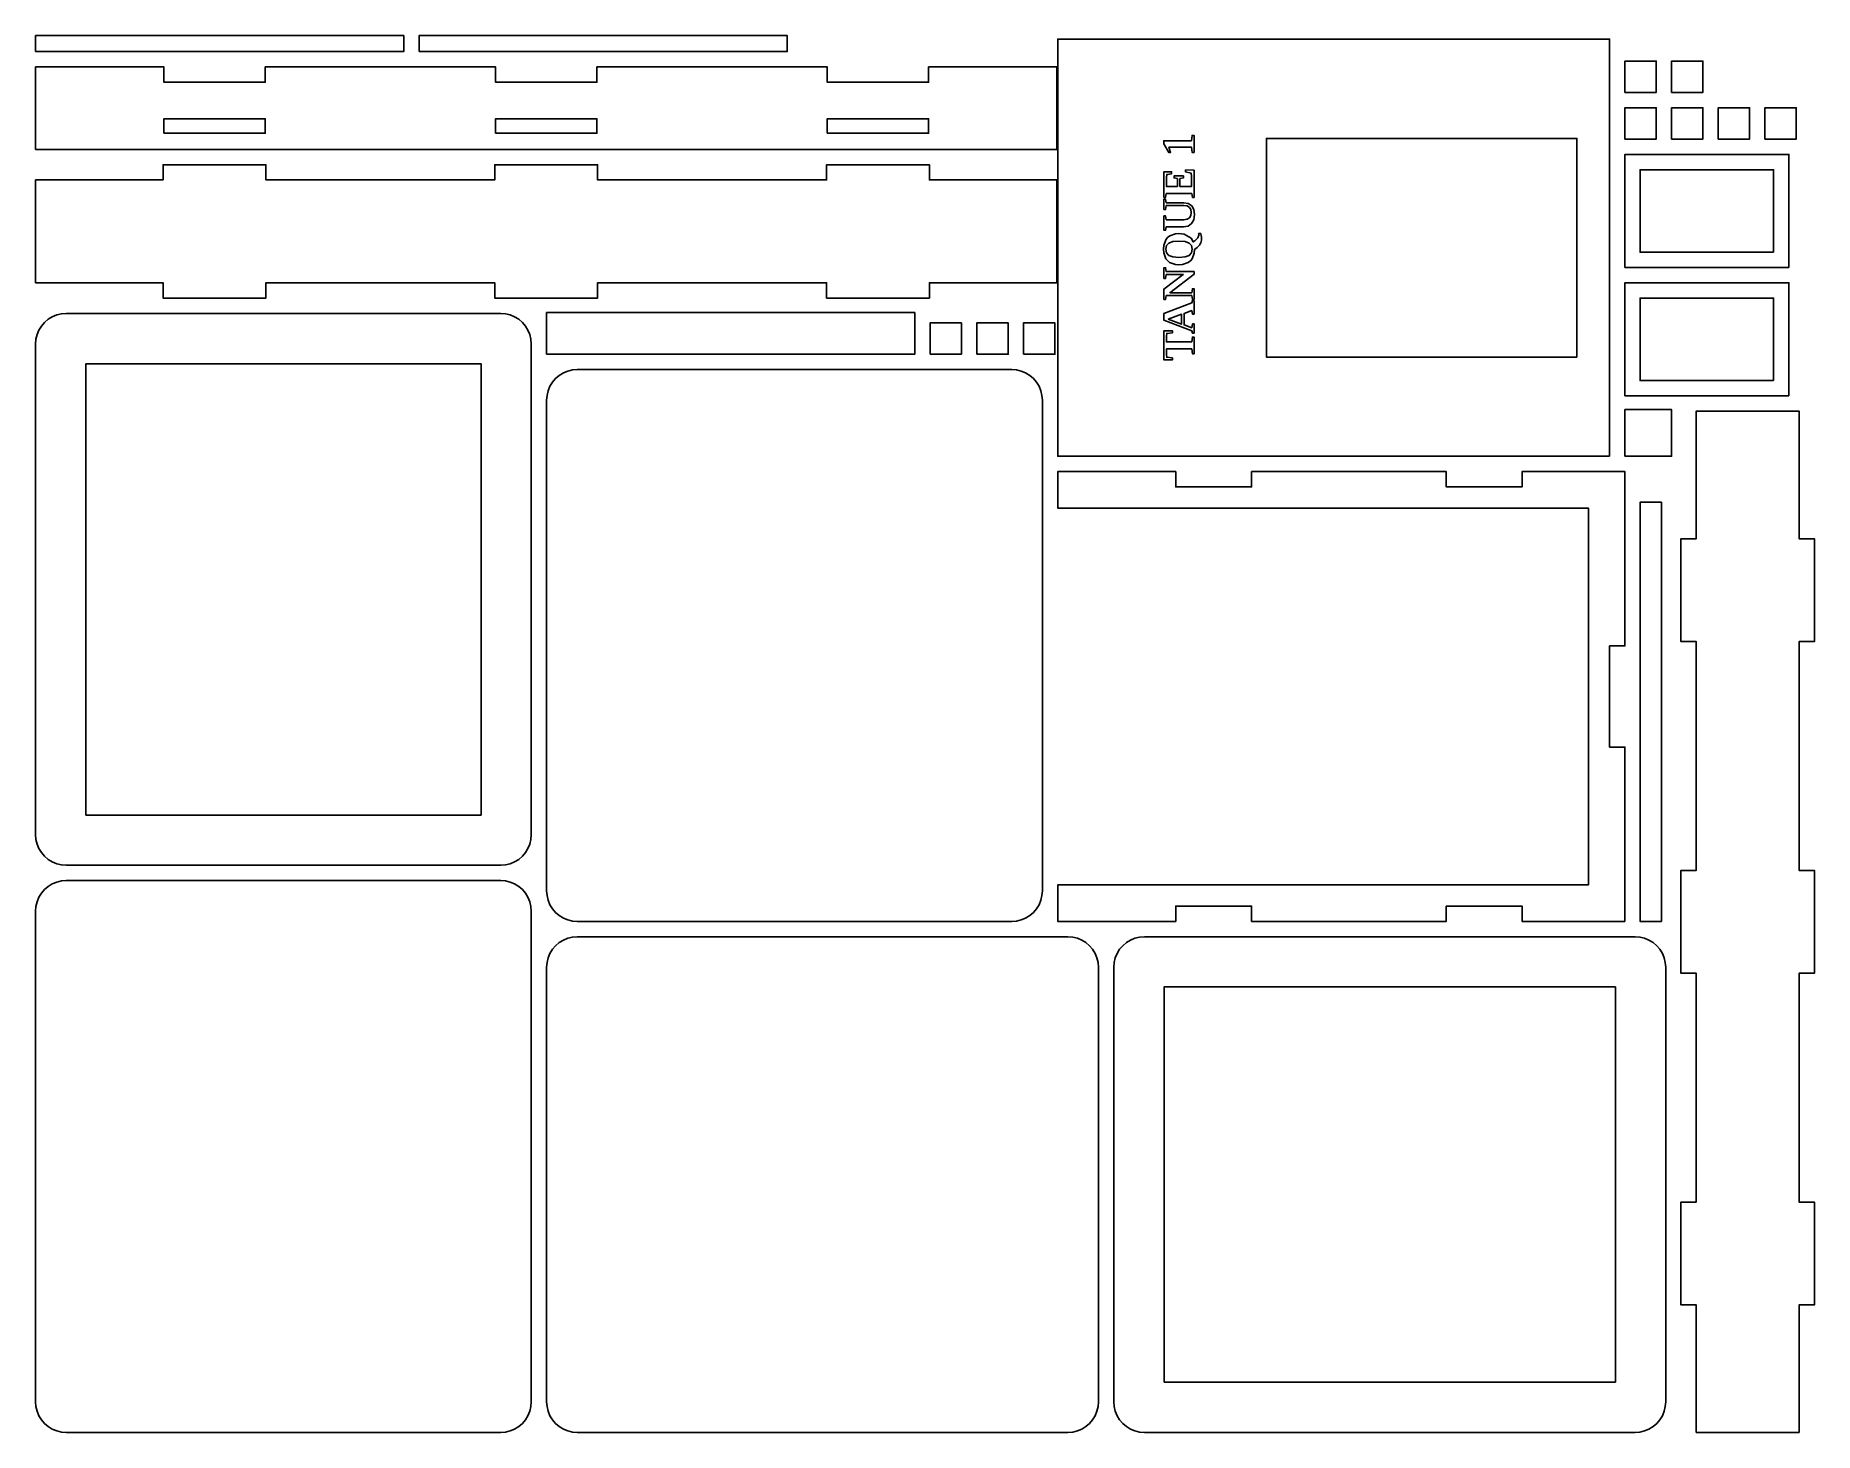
# Model space of a CAD drawing. Header units: millimetres. Extents: x 3 to 352, y 3 to 277.
import ezdxf

# ---------------------------------------------------------------- set-up
doc = ezdxf.new("R2010")
doc.units = ezdxf.units.MM
doc.layers.add('CORTE', color=1, linetype='CONTINUOUS')
doc.layers.add('GRABADO', color=5, linetype='CONTINUOUS')

msp = doc.modelspace()

# ---------------------------------------------------------------- linework, layer by layer
at = {"layer": 'CORTE'}
for points in [[(3, 273.6), (75.15, 273.6), (75.15, 276.75), (3, 276.75)], [(78.15, 273.6), (150.3, 273.6), (150.3, 276.75), (78.15, 276.75)], [(311.45, 194.3), (311.45, 276.05), (203.3, 276.05), (203.3, 194.3)], [(3, 254.45), (203.15, 254.45), (203.15, 270.6), (178, 270.6), (178, 267.6), (158.15, 267.6), (158.15, 270.6), (113, 270.6), (113, 267.6), (93.15, 267.6), (93.15, 270.6), (48, 270.6), (48, 267.6), (28.15, 267.6), (28.15, 270.6), (3, 270.6)], [(314.45, 265.6), (320.6, 265.6), (320.6, 271.75), (314.45, 271.75)], [(323.6, 265.6), (329.75, 265.6), (329.75, 271.75), (323.6, 271.75)], [(314.45, 256.45), (320.6, 256.45), (320.6, 262.6), (314.45, 262.6)], [(323.6, 256.45), (329.75, 256.45), (329.75, 262.6), (323.6, 262.6)], [(332.75, 256.45), (338.9, 256.45), (338.9, 262.6), (332.75, 262.6)], [(341.9, 256.45), (348.05, 256.45), (348.05, 262.6), (341.9, 262.6)], [(28.15, 257.6), (48, 257.6), (48, 260.45), (28.15, 260.45)], [(93.15, 257.6), (113, 257.6), (113, 260.45), (93.15, 260.45)], [(158.15, 257.6), (178, 257.6), (178, 260.45), (158.15, 260.45)], [(305.05, 213.75), (305.05, 256.6), (244.2, 256.6), (244.2, 213.75)], [(3, 228.3), (28, 228.3), (28, 225.3), (48.15, 225.3), (48.15, 228.3), (93, 228.3), (93, 225.3), (113.15, 225.3), (113.15, 228.3), (158, 228.3), (158, 225.3), (178.15, 225.3), (178.15, 228.3), (203.15, 228.3), (203.15, 248.45), (178.15, 248.45), (178.15, 251.45), (158, 251.45), (158, 248.45), (113.15, 248.45), (113.15, 251.45), (93, 251.45), (93, 248.45), (48.15, 248.45), (48.15, 251.45), (28, 251.45), (28, 248.45), (3, 248.45)], [(346.6, 231.3), (346.6, 253.45), (314.45, 253.45), (314.45, 231.3)], [(343.6, 234.3), (343.6, 250.45), (317.45, 250.45), (317.45, 234.3)], [(346.6, 206.15), (346.6, 228.3), (314.45, 228.3), (314.45, 206.15)], [(343.6, 209.15), (343.6, 225.3), (317.45, 225.3), (317.45, 209.15)], [(100.15, 216.3), (100.0761, 217.2386), (99.8563, 218.1541), (99.496, 219.0239), (99.0041, 219.8267), (98.3926, 220.5426), (97.6767, 221.1541), (96.8739, 221.646), (96.0041, 222.0063), (95.0886, 222.2261), (94.15, 222.3), (9, 222.3), (8.0614, 222.2261), (7.1459, 222.0063), (6.2761, 221.646), (5.4733, 221.1541), (4.7574, 220.5426), (4.1459, 219.8267), (3.654, 219.0239), (3.2937, 218.1541), (3.0739, 217.2386), (3, 216.3), (3, 120.15), (3.0739, 119.2114), (3.2937, 118.2959), (3.654, 117.4261), (4.1459, 116.6233), (4.7574, 115.9074), (5.4733, 115.2959), (6.2761, 114.804), (7.1459, 114.4437), (8.0614, 114.2239), (9, 114.15), (94.15, 114.15), (95.0886, 114.2239), (96.0041, 114.4437), (96.8739, 114.804), (97.6767, 115.2959), (98.3926, 115.9074), (99.0041, 116.6233), (99.496, 117.4261), (99.8563, 118.2959), (100.0761, 119.2114), (100.15, 120.15)], [(103.15, 214.3), (175.3, 214.3), (175.3, 222.45), (103.15, 222.45)], [(178.3, 214.3), (184.45, 214.3), (184.45, 220.45), (178.3, 220.45)], [(187.45, 214.3), (193.6, 214.3), (193.6, 220.45), (187.45, 220.45)], [(196.6, 214.3), (202.75, 214.3), (202.75, 220.45), (196.6, 220.45)], [(90.3, 124), (90.3, 212.45), (12.85, 212.45), (12.85, 124)], [(200.3, 205.3), (200.2261, 206.2386), (200.0063, 207.1541), (199.646, 208.0239), (199.1541, 208.8267), (198.5426, 209.5426), (197.8267, 210.1541), (197.0239, 210.646), (196.1541, 211.0063), (195.2386, 211.2261), (194.3, 211.3), (109.15, 211.3), (108.2114, 211.2261), (107.2959, 211.0063), (106.4261, 210.646), (105.6233, 210.1541), (104.9074, 209.5426), (104.2959, 208.8267), (103.804, 208.0239), (103.4437, 207.1541), (103.2239, 206.2386), (103.15, 205.3), (103.15, 109.15), (103.2239, 108.2114), (103.4437, 107.2959), (103.804, 106.4261), (104.2959, 105.6233), (104.9074, 104.9074), (105.6233, 104.2959), (106.4261, 103.804), (107.2959, 103.4437), (108.2114, 103.2239), (109.15, 103.15), (194.3, 103.15), (195.2386, 103.2239), (196.1541, 103.4437), (197.0239, 103.804), (197.8267, 104.2959), (198.5426, 104.9074), (199.1541, 105.6233), (199.646, 106.4261), (200.0063, 107.2959), (200.2261, 108.2114), (200.3, 109.15)], [(314.45, 194.3), (323.6, 194.3), (323.6, 203.45), (314.45, 203.45)], [(348.6, 3), (348.6, 28), (351.6, 28), (351.6, 48.15), (348.6, 48.15), (348.6, 93), (351.6, 93), (351.6, 113.15), (348.6, 113.15), (348.6, 158), (351.6, 158), (351.6, 178.15), (348.6, 178.15), (348.6, 203.15), (328.45, 203.15), (328.45, 178.15), (325.45, 178.15), (325.45, 158), (328.45, 158), (328.45, 113.15), (325.45, 113.15), (325.45, 93), (328.45, 93), (328.45, 48.15), (325.45, 48.15), (325.45, 28), (328.45, 28), (328.45, 3)], [(314.45, 103.15), (314.45, 137.3), (311.45, 137.3), (311.45, 157.15), (314.45, 157.15), (314.45, 191.3), (294.3, 191.3), (294.3, 188.3), (279.45, 188.3), (279.45, 191.3), (241.3, 191.3), (241.3, 188.3), (226.45, 188.3), (226.45, 191.3), (203.3, 191.3), (203.3, 184.15), (307.3, 184.15), (307.3, 110.3), (203.3, 110.3), (203.3, 103.15), (226.45, 103.15), (226.45, 106.15), (241.3, 106.15), (241.3, 103.15), (279.45, 103.15), (279.45, 106.15), (294.3, 106.15), (294.3, 103.15)], [(321.6, 103.15), (321.6, 185.3), (317.45, 185.3), (317.45, 103.15)], [(100.15, 105.15), (100.0761, 106.0886), (99.8563, 107.0041), (99.496, 107.8739), (99.0041, 108.6767), (98.3926, 109.3926), (97.6767, 110.0041), (96.8739, 110.496), (96.0041, 110.8563), (95.0886, 111.0761), (94.15, 111.15), (9, 111.15), (8.0614, 111.0761), (7.1459, 110.8563), (6.2761, 110.496), (5.4733, 110.0041), (4.7574, 109.3926), (4.1459, 108.6767), (3.654, 107.8739), (3.2937, 107.0041), (3.0739, 106.0886), (3, 105.15), (3, 9), (3.0739, 8.0614), (3.2937, 7.1459), (3.654, 6.2761), (4.1459, 5.4733), (4.7574, 4.7574), (5.4733, 4.1459), (6.2761, 3.654), (7.1459, 3.2937), (8.0614, 3.0739), (9, 3), (94.15, 3), (95.0886, 3.0739), (96.0041, 3.2937), (96.8739, 3.654), (97.6767, 4.1459), (98.3926, 4.7574), (99.0041, 5.4733), (99.496, 6.2761), (99.8563, 7.1459), (100.0761, 8.0614), (100.15, 9)], [(205.3, 3), (206.2386, 3.0739), (207.1541, 3.2937), (208.0239, 3.654), (208.8267, 4.1459), (209.5426, 4.7574), (210.1541, 5.4733), (210.646, 6.2761), (211.0063, 7.1459), (211.2261, 8.0614), (211.3, 9), (211.3, 94.15), (211.2261, 95.0886), (211.0063, 96.0041), (210.646, 96.8739), (210.1541, 97.6767), (209.5426, 98.3926), (208.8267, 99.0041), (208.0239, 99.496), (207.1541, 99.8563), (206.2386, 100.0761), (205.3, 100.15), (109.15, 100.15), (108.2114, 100.0761), (107.2959, 99.8563), (106.4261, 99.496), (105.6233, 99.0041), (104.9074, 98.3926), (104.2959, 97.6767), (103.804, 96.8739), (103.4437, 96.0041), (103.2239, 95.0886), (103.15, 94.15), (103.15, 9), (103.2239, 8.0614), (103.4437, 7.1459), (103.804, 6.2761), (104.2959, 5.4733), (104.9074, 4.7574), (105.6233, 4.1459), (106.4261, 3.654), (107.2959, 3.2937), (108.2114, 3.0739), (109.15, 3)], [(316.45, 3), (317.3886, 3.0739), (318.3041, 3.2937), (319.1739, 3.654), (319.9767, 4.1459), (320.6926, 4.7574), (321.3041, 5.4733), (321.796, 6.2761), (322.1563, 7.1459), (322.3761, 8.0614), (322.45, 9), (322.45, 94.15), (322.3761, 95.0886), (322.1563, 96.0041), (321.796, 96.8739), (321.3041, 97.6767), (320.6926, 98.3926), (319.9767, 99.0041), (319.1739, 99.496), (318.3041, 99.8563), (317.3886, 100.0761), (316.45, 100.15), (220.3, 100.15), (219.3614, 100.0761), (218.4459, 99.8563), (217.5761, 99.496), (216.7733, 99.0041), (216.0574, 98.3926), (215.4459, 97.6767), (214.954, 96.8739), (214.5937, 96.0041), (214.3739, 95.0886), (214.3, 94.15), (214.3, 9), (214.3739, 8.0614), (214.5937, 7.1459), (214.954, 6.2761), (215.4459, 5.4733), (216.0574, 4.7574), (216.7733, 4.1459), (217.5761, 3.654), (218.4459, 3.2937), (219.3614, 3.0739), (220.3, 3)], [(224.15, 12.85), (312.6, 12.85), (312.6, 90.3), (224.15, 90.3)]]:
    msp.add_lwpolyline(points, close=True, dxfattribs=at)
at = {"layer": 'GRABADO'}
for points in [[(229.542, 256.1508), (229.6475, 257.175), (230.0259, 257.175), (230.0259, 253.8605), (229.6475, 253.8605), (229.542, 254.8805), (225.0978, 254.8805), (225.4312, 253.8647), (225.0584, 253.8647), (224.0821, 255.5262), (224.0821, 256.1508), (229.542, 256.1508)], [(229.7052, 245.0355), (229.5856, 245.7923), (224.566, 245.7923), (224.4507, 245.0355), (224.1299, 245.0355), (224.1299, 250.0564), (225.6296, 250.0564), (225.6296, 249.6569), (224.6758, 249.5162), (224.6293, 248.9137), (224.6139, 248.0911), (224.6139, 247.1767), (226.7776, 247.1767), (226.7776, 248.72), (226.1262, 248.8564), (226.1262, 249.2475), (227.9382, 249.2475), (227.9382, 248.8564), (227.2699, 248.72), (227.2699, 247.1767), (229.542, 247.1767), (229.542, 248.2895), (229.5244, 249.2278), (229.4716, 249.7751), (228.3813, 250.0255), (228.3813, 250.4264), (230.0259, 250.342), (230.0259, 245.0355), (229.7052, 245.0355)], [(229.4899, 242.0642), (229.3978, 242.6491), (229.1213, 243.0842), (228.6645, 243.3543), (228.0339, 243.4443), (224.566, 243.4443), (224.4507, 242.6537), (224.1299, 242.6537), (224.1299, 244.6584), (224.4507, 244.6584), (224.566, 243.9902), (227.9987, 243.9902), (228.9001, 243.8428), (229.5645, 243.4007), (229.9728, 242.685), (230.1089, 241.7168), (229.9711, 240.6715), (229.5575, 239.9019), (228.8832, 239.4293), (227.9635, 239.2717), (224.566, 239.2717), (224.4507, 238.6034), (224.1299, 238.6034), (224.1299, 241.4129), (224.4507, 241.4129), (224.566, 240.6574), (228.0254, 240.6574), (228.6508, 240.7467), (229.1115, 241.0147), (229.3953, 241.4565), (229.4899, 242.0642)], [(227.0716, 231.8169), (226.3666, 231.8648), (225.2387, 232.2478), (224.4868, 233.0138), (224.1108, 234.1628), (224.0638, 234.881), (224.1115, 235.591), (224.4935, 236.734), (224.8277, 237.1671), (225.2539, 237.5056), (226.3758, 237.8925), (227.0716, 237.9408), (228.0667, 237.838), (229.4736, 237.0157), (229.8852, 236.2962), (230.1539, 236.5157), (230.7606, 237.1164), (230.9629, 237.6243), (230.9541, 237.8283), (230.9277, 237.9844), (231.3047, 237.9844), (231.3554, 237.8307), (231.4173, 237.5554), (231.469, 237.235), (231.4862, 236.9462), (231.4711, 236.6434), (231.4257, 236.3764), (231.3501, 236.1373), (231.2414, 235.915), (231.0962, 235.7043), (230.9108, 235.4972), (230.6098, 235.2278), (230.1146, 234.8275), (230.0618, 234.139), (229.6693, 233.0206), (229.3295, 232.5907), (228.8972, 232.2521), (227.7682, 231.8653), (227.0716, 231.8169)], [(227.0716, 233.2758), (228.2737, 233.3718), (229.0749, 233.6598), (229.5244, 234.1579), (229.6742, 234.881), (229.5237, 235.5995), (229.0721, 236.0951), (228.2709, 236.3842), (227.0716, 236.4805), (225.88, 236.3842), (225.0936, 236.0951), (224.6547, 235.5995), (224.5083, 234.881), (224.6547, 234.1579), (225.0936, 233.6598), (225.88, 233.3718), (227.0716, 233.2758)], [(224.566, 229.9514), (224.4507, 229.1608), (224.1299, 229.1608), (224.1299, 231.2584), (224.4507, 231.2584), (224.566, 230.5015), (230.0259, 230.5015), (230.0259, 229.9866), (225.2863, 226.3514), (229.5856, 226.3514), (229.7052, 227.1434), (230.0259, 227.1434), (230.0259, 225.0458), (229.7052, 225.0458), (229.5856, 225.8013), (224.566, 225.8013), (224.4507, 225.0458), (224.1299, 225.0458), (224.1299, 227.0632), (227.8974, 229.9514), (224.566, 229.9514)], [(229.7052, 220.2542), (230.0259, 220.2542), (230.0259, 218.4605), (229.7052, 218.4605), (229.5856, 218.8994), (224.0821, 220.997), (224.0821, 222.2716), (229.5856, 224.3593), (229.7052, 224.8081), (230.0259, 224.8081), (230.0259, 222.1829), (229.7052, 222.1829), (229.5856, 222.8652), (228.0606, 222.3025), (228.0606, 220.0375), (229.5856, 219.4973), (229.7052, 220.2542)], [(224.9698, 221.1897), (227.5766, 220.219), (227.5766, 222.1351), (224.9698, 221.1897)], [(230.0259, 214.3975), (229.7052, 214.3975), (229.5856, 215.3331), (224.597, 215.3331), (224.597, 215.1094), (224.6188, 214.2519), (224.6842, 213.6941), (225.7787, 213.5745), (225.7787, 213.175), (224.1299, 213.175), (224.1299, 218.9036), (225.7787, 218.9036), (225.7787, 218.4984), (224.6842, 218.3803), (224.6251, 217.8376), (224.6054, 216.9383), (224.6054, 216.723), (229.5856, 216.723), (229.7052, 217.66), (230.0259, 217.66), (230.0259, 214.3975)]]:
    msp.add_lwpolyline(points, close=True, dxfattribs=at)

doc.saveas('drawing.dxf')
